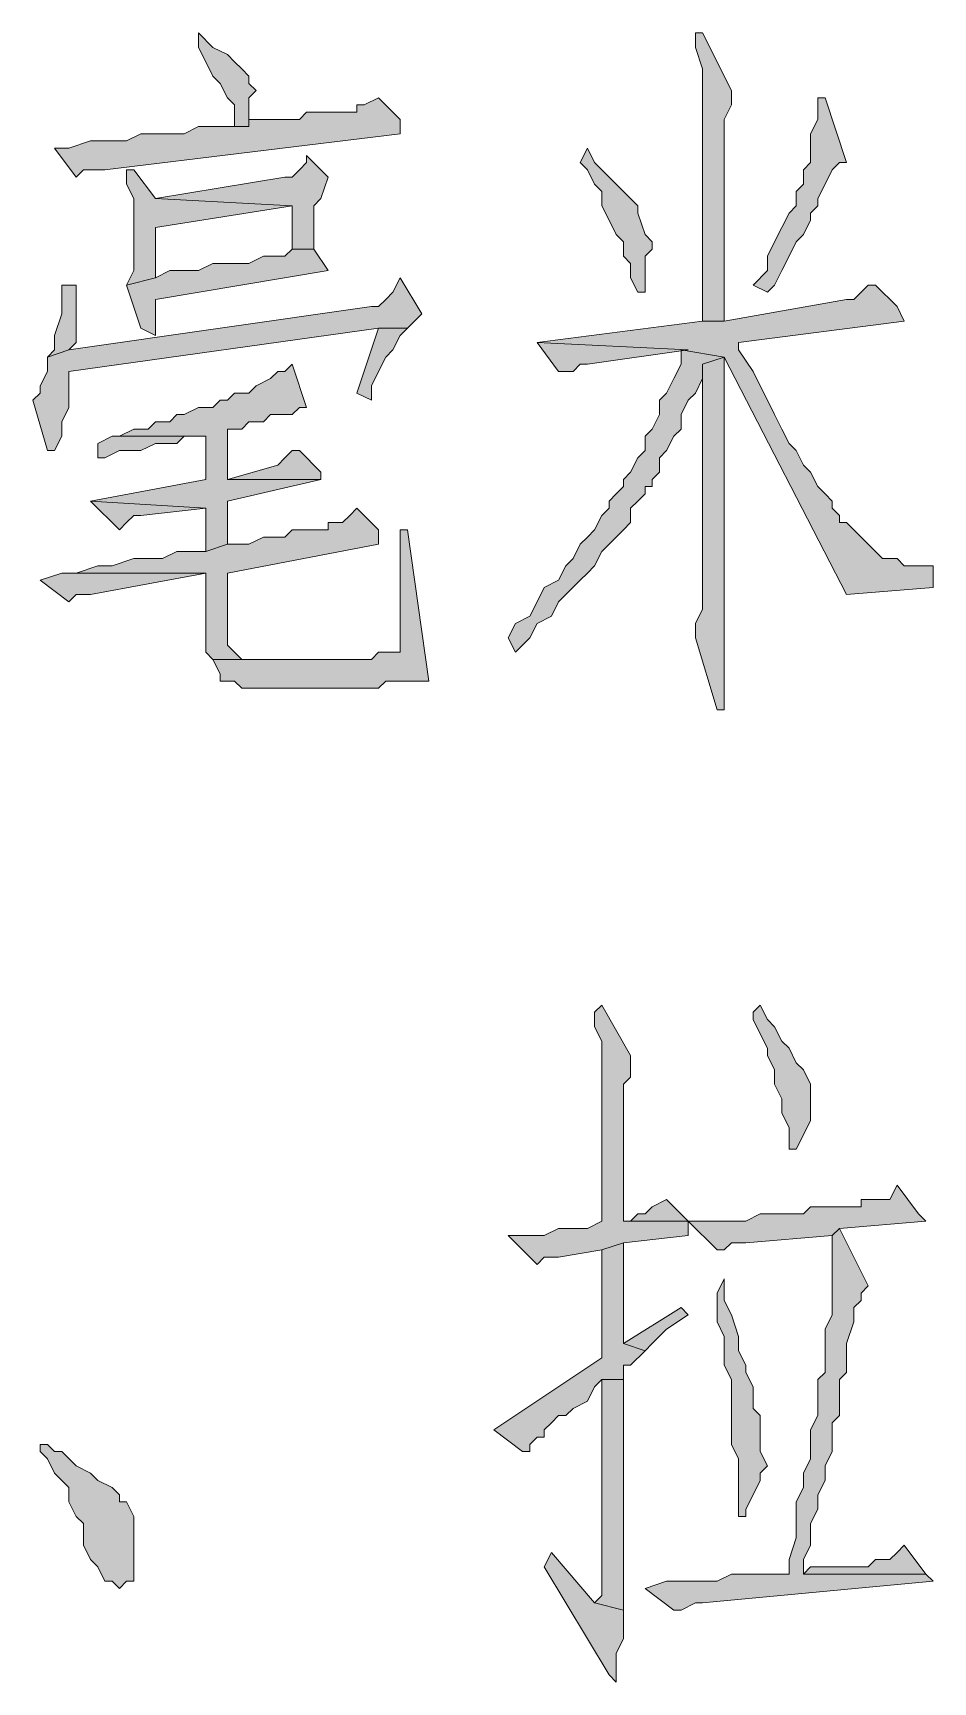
# Model space of a CAD drawing. Header units: millimetres. Extents: x 24 to 410, y 10 to 282.
# Drawn here: x 301.03 to 306.32, y 80.35 to 90.04 of the extents above; entities that cross this region are included whole.
import ezdxf

# ---------------------------------------------------------------- set-up
doc = ezdxf.new("R2010")
doc.units = ezdxf.units.MM

msp = doc.modelspace()

# ---------------------------------------------------------------- hatches: boundary and pattern name
h = msp.add_hatch(color=7)
h.dxf.hatch_style = 2
h.paths.add_polyline_path([(302.006, 90.043), (302.006, 89.958333), (302.048333, 89.873667), (302.090667, 89.789), (302.133, 89.746667), (302.175333, 89.662), (302.217667, 89.619667), (302.217667, 89.492667), (302.302333, 89.492667), (302.302333, 89.662), (302.344667, 89.704333), (302.302333, 89.746667), (302.302333, 89.789), (302.26, 89.831333), (302.217667, 89.873667), (302.175333, 89.916), (302.090667, 89.958333)])
h = msp.add_hatch(color=7)
h.dxf.hatch_style = 2
h.paths.add_polyline_path([(304.969333, 90.043), (304.927, 90.043), (304.927, 89.958333), (304.969333, 89.831333), (304.969333, 88.349667), (305.096333, 88.349667), (305.096333, 88.392), (305.096333, 88.519), (305.096333, 89.535), (305.138667, 89.619667), (305.138667, 89.704333)])
h = msp.add_hatch(color=7)
h.dxf.hatch_style = 2
h.paths.add_polyline_path([(303.064333, 89.662), (302.979667, 89.619667), (302.937333, 89.619667), (302.937333, 89.577333), (302.641, 89.577333), (302.598667, 89.535), (302.302333, 89.535), (302.302333, 89.492667), (302.090667, 89.492667), (302.006, 89.492667), (301.921333, 89.450333), (301.667333, 89.450333), (301.582667, 89.408), (301.371, 89.408), (301.244, 89.365667), (301.159333, 89.365667), (301.286333, 89.196333), (301.328667, 89.238667), (301.455667, 89.238667), (303.191333, 89.450333), (303.191333, 89.535)])
h = msp.add_hatch(color=7)
h.dxf.hatch_style = 2
h.paths.add_polyline_path([(305.689, 89.662), (305.646667, 89.662), (305.646667, 89.619667), (305.646667, 89.535), (305.604333, 89.450333), (305.604333, 89.281), (305.562, 89.238667), (305.562, 89.154), (305.519667, 89.111667), (305.519667, 89.027), (305.477333, 88.984667), (305.435, 88.9), (305.392667, 88.815333), (305.350333, 88.730667), (305.350333, 88.646), (305.265667, 88.561333), (305.350333, 88.519), (305.392667, 88.561333), (305.435, 88.646), (305.477333, 88.730667), (305.519667, 88.815333), (305.562, 88.857667), (305.604333, 88.942333), (305.604333, 88.984667), (305.646667, 89.027), (305.646667, 89.069333), (305.689, 89.154), (305.731333, 89.238667), (305.773667, 89.281), (305.816, 89.281)])
h = msp.add_hatch(color=7)
h.dxf.hatch_style = 2
h.paths.add_polyline_path([(302.641, 89.323333), (302.641, 89.281), (302.598667, 89.238667), (302.556333, 89.196333), (302.514, 89.196333), (301.752, 89.069333), (302.556333, 89.027), (302.556333, 88.773), (302.683333, 88.773), (302.683333, 89.027), (302.725667, 89.069333), (302.768, 89.196333)])
h = msp.add_hatch(color=7)
h.dxf.hatch_style = 2
h.paths.add_polyline_path([(304.292, 89.365667), (304.249667, 89.281), (304.292, 89.238667), (304.334333, 89.154), (304.376667, 89.111667), (304.376667, 89.027), (304.419, 88.942333), (304.461333, 88.857667), (304.503667, 88.815333), (304.503667, 88.730667), (304.546, 88.688333), (304.546, 88.603667), (304.588333, 88.519), (304.630667, 88.519), (304.630667, 88.603667), (304.630667, 88.730667), (304.673, 88.773), (304.673, 88.815333), (304.630667, 88.857667), (304.588333, 88.984667), (304.588333, 89.027), (304.546, 89.069333), (304.503667, 89.111667), (304.461333, 89.154), (304.419, 89.196333), (304.334333, 89.281)])
h = msp.add_hatch(color=7)
h.dxf.hatch_style = 2
h.paths.add_polyline_path([(301.625, 89.238667), (301.582667, 89.238667), (301.582667, 89.154), (301.625, 89.069333), (301.625, 88.646), (301.582667, 88.561333), (301.752, 88.603667), (301.752, 88.9), (302.556333, 89.027), (301.752, 89.069333)])
h = msp.add_hatch(color=7)
h.dxf.hatch_style = 2
h.paths.add_polyline_path([(302.683333, 88.773), (302.556333, 88.773), (302.514, 88.730667), (302.387, 88.730667), (302.302333, 88.688333), (302.090667, 88.688333), (302.006, 88.646), (301.836667, 88.646), (301.752, 88.603667), (301.582667, 88.561333), (301.667333, 88.307333), (301.752, 88.265), (301.752, 88.476667), (302.768, 88.646)])
h = msp.add_hatch(color=7)
h.dxf.hatch_style = 2
h.paths.add_polyline_path([(303.191333, 88.603667), (303.149, 88.519), (303.106667, 88.476667), (303.064333, 88.434333), (303.022, 88.434333), (301.244, 88.180333), (301.117, 88.138), (301.117, 88.053333), (301.074667, 87.968667), (301.074667, 87.926333), (301.032333, 87.884), (301.117, 87.587667), (301.159333, 87.587667), (301.201667, 87.672333), (301.201667, 87.757), (301.244, 87.841667), (301.244, 88.053333), (303.064333, 88.307333), (303.233667, 88.307333), (303.276, 88.349667), (303.318333, 88.392)])
h = msp.add_hatch(color=7)
h.dxf.hatch_style = 2
h.paths.add_polyline_path([(301.286333, 88.561333), (301.201667, 88.561333), (301.201667, 88.476667), (301.201667, 88.392), (301.159333, 88.265), (301.159333, 88.180333), (301.117, 88.138), (301.244, 88.180333), (301.286333, 88.222667)])
h = msp.add_hatch(color=7)
h.dxf.hatch_style = 2
h.paths.add_polyline_path([(305.985333, 88.561333), (305.943, 88.561333), (305.900667, 88.519), (305.858333, 88.476667), (305.816, 88.476667), (305.096333, 88.349667), (304.969333, 88.349667), (303.995667, 88.222667), (304.884667, 88.180333), (304.842333, 88.180333), (305.096333, 88.138), (305.816, 86.741), (306.324, 86.783333), (306.324, 86.910333), (306.281667, 86.910333), (306.154667, 86.910333), (306.112333, 86.952667), (306.027667, 86.952667), (305.985333, 86.995), (305.943, 87.037333), (305.900667, 87.079667), (305.858333, 87.122), (305.816, 87.164333), (305.773667, 87.164333), (305.773667, 87.206667), (305.731333, 87.249), (305.731333, 87.291333), (305.689, 87.333667), (305.646667, 87.376), (305.604333, 87.460667), (305.562, 87.503), (305.519667, 87.587667), (305.477333, 87.63), (305.435, 87.714667), (305.392667, 87.799333), (305.350333, 87.884), (305.308, 87.968667), (305.265667, 88.053333), (305.181, 88.180333), (305.181, 88.222667), (306.154667, 88.349667), (306.112333, 88.434333)])
h = msp.add_hatch(color=7)
h.dxf.hatch_style = 2
h.paths.add_polyline_path([(303.233667, 88.307333), (303.064333, 88.307333), (302.937333, 87.926333), (303.022, 87.884), (303.022, 87.968667), (303.064333, 88.053333), (303.106667, 88.138), (303.149, 88.180333), (303.191333, 88.265)])
h = msp.add_hatch(color=7)
h.dxf.hatch_style = 2
h.paths.add_polyline_path([(303.995667, 88.222667), (304.122667, 88.053333), (304.207333, 88.053333), (304.249667, 88.095667), (304.292, 88.095667), (304.884667, 88.180333)])
h = msp.add_hatch(color=7)
h.dxf.hatch_style = 2
h.paths.add_polyline_path([(304.842333, 88.180333), (304.842333, 88.095667), (304.8, 88.011), (304.757667, 87.926333), (304.715333, 87.884), (304.715333, 87.799333), (304.673, 87.714667), (304.630667, 87.672333), (304.630667, 87.587667), (304.588333, 87.545333), (304.546, 87.460667), (304.503667, 87.418333), (304.503667, 87.376), (304.461333, 87.333667), (304.419, 87.291333), (304.419, 87.249), (304.376667, 87.206667), (304.334333, 87.122), (304.292, 87.079667), (304.249667, 87.037333), (304.207333, 86.952667), (304.165, 86.910333), (304.122667, 86.825667), (304.038, 86.783333), (303.995667, 86.698667), (303.953333, 86.614), (303.868667, 86.571667), (303.826333, 86.487), (303.868667, 86.402333), (303.953333, 86.487), (303.995667, 86.571667), (304.080333, 86.614), (304.122667, 86.698667), (304.165, 86.741), (304.249667, 86.825667), (304.292, 86.868), (304.334333, 86.910333), (304.376667, 86.995), (304.419, 87.037333), (304.461333, 87.079667), (304.503667, 87.122), (304.546, 87.164333), (304.546, 87.249), (304.588333, 87.291333), (304.630667, 87.333667), (304.630667, 87.376), (304.673, 87.376), (304.673, 87.418333), (304.715333, 87.460667), (304.715333, 87.545333), (304.757667, 87.587667), (304.8, 87.672333), (304.842333, 87.714667), (304.842333, 87.799333), (304.884667, 87.884), (304.927, 87.926333), (304.969333, 88.011), (304.969333, 88.095667), (305.096333, 88.138)])
h = msp.add_hatch(color=7)
h.dxf.hatch_style = 2
h.paths.add_polyline_path([(305.096333, 88.138), (304.969333, 88.095667), (304.969333, 86.656333), (304.927, 86.571667), (304.927, 86.487), (305.054, 86.063667), (305.096333, 86.063667), (305.096333, 86.571667), (305.096333, 86.741)])
h = msp.add_hatch(color=7)
h.dxf.hatch_style = 2
h.paths.add_polyline_path([(302.556333, 88.095667), (302.514, 88.053333), (302.471667, 88.053333), (302.429333, 88.011), (302.344667, 87.968667), (302.302333, 87.926333), (302.217667, 87.926333), (302.175333, 87.884), (302.133, 87.884), (302.090667, 87.841667), (302.006, 87.841667), (301.921333, 87.799333), (301.879, 87.799333), (301.836667, 87.757), (301.752, 87.757), (301.709667, 87.714667), (301.625, 87.714667), (301.540333, 87.672333), (302.048333, 87.672333), (302.048333, 87.418333), (301.371, 87.291333), (302.048333, 87.249), (302.048333, 86.995), (302.175333, 87.037333), (302.175333, 87.291333), (302.725667, 87.418333), (302.175333, 87.418333), (302.175333, 87.714667), (302.26, 87.714667), (302.302333, 87.757), (302.387, 87.757), (302.429333, 87.799333), (302.556333, 87.799333), (302.598667, 87.841667), (302.641, 87.841667)])
h = msp.add_hatch(color=7)
h.dxf.hatch_style = 2
h.paths.add_polyline_path([(301.540333, 87.672333), (301.498, 87.672333), (301.413333, 87.63), (301.413333, 87.545333), (301.455667, 87.545333), (301.540333, 87.587667), (301.667333, 87.587667), (301.752, 87.63), (301.879, 87.63), (301.921333, 87.672333), (302.048333, 87.672333)])
h = msp.add_hatch(color=7)
h.dxf.hatch_style = 2
h.paths.add_polyline_path([(302.598667, 87.587667), (302.556333, 87.587667), (302.514, 87.545333), (302.471667, 87.503), (302.175333, 87.418333), (302.725667, 87.418333), (302.725667, 87.460667)])
h = msp.add_hatch(color=7)
h.dxf.hatch_style = 2
h.paths.add_polyline_path([(302.937333, 87.249), (302.895, 87.206667), (302.852667, 87.164333), (302.768, 87.164333), (302.768, 87.122), (302.556333, 87.122), (302.514, 87.079667), (302.387, 87.079667), (302.302333, 87.037333), (302.175333, 87.037333), (302.048333, 86.995), (301.963667, 86.995), (301.879, 86.995), (301.794333, 86.952667), (301.625, 86.952667), (301.498, 86.910333), (301.413333, 86.910333), (301.286333, 86.868), (302.048333, 86.868), (302.048333, 86.529333), (302.048333, 86.402333), (302.090667, 86.36), (302.302333, 86.36), (302.26, 86.36), (302.217667, 86.402333), (302.175333, 86.444667), (302.175333, 86.868), (303.064333, 87.037333), (303.064333, 87.122)])
h = msp.add_hatch(color=7)
h.dxf.hatch_style = 2
h.paths.add_polyline_path([(301.371, 87.291333), (301.540333, 87.122), (301.582667, 87.164333), (301.625, 87.206667), (301.667333, 87.206667), (302.048333, 87.249)])
h = msp.add_hatch(color=7)
h.dxf.hatch_style = 2
h.paths.add_polyline_path([(303.233667, 87.122), (303.191333, 87.122), (303.191333, 86.402333), (303.064333, 86.402333), (303.022, 86.36), (302.090667, 86.36), (302.133, 86.275333), (302.133, 86.233), (302.217667, 86.233), (302.26, 86.190667), (303.022, 86.190667), (303.064333, 86.190667), (303.106667, 86.233), (303.360667, 86.233)])
h = msp.add_hatch(color=7)
h.dxf.hatch_style = 2
h.paths.add_polyline_path([(301.286333, 86.868), (301.201667, 86.868), (301.074667, 86.825667), (301.244, 86.698667), (301.286333, 86.741), (301.371, 86.741), (302.048333, 86.868)])
h = msp.add_hatch(color=7)
h.dxf.hatch_style = 2
h.paths.add_polyline_path([(304.376667, 84.328), (304.334333, 84.285667), (304.334333, 84.201), (304.376667, 84.116333), (304.376667, 83.058), (304.292, 83.015667), (304.122667, 83.015667), (304.038, 82.973333), (303.826333, 82.973333), (303.995667, 82.804), (304.038, 82.846333), (304.122667, 82.846333), (304.376667, 82.888667), (304.503667, 82.931), (304.884667, 82.973333), (304.884667, 83.058), (304.503667, 83.058), (304.503667, 83.142667), (304.503667, 83.862333), (304.546, 83.904667), (304.546, 84.031667)])
h = msp.add_hatch(color=7)
h.dxf.hatch_style = 2
h.paths.add_polyline_path([(305.308, 84.328), (305.265667, 84.285667), (305.265667, 84.243333), (305.308, 84.158667), (305.350333, 84.074), (305.350333, 84.031667), (305.392667, 83.947), (305.392667, 83.862333), (305.435, 83.777667), (305.435, 83.693), (305.477333, 83.608333), (305.477333, 83.481333), (305.519667, 83.481333), (305.562, 83.566), (305.604333, 83.650667), (305.604333, 83.862333), (305.562, 83.947), (305.519667, 83.989333), (305.477333, 84.074), (305.435, 84.116333), (305.392667, 84.201), (305.350333, 84.243333)])
h = msp.add_hatch(color=7)
h.dxf.hatch_style = 2
h.paths.add_polyline_path([(304.757667, 83.185), (304.673, 83.142667), (304.630667, 83.100333), (304.588333, 83.100333), (304.546, 83.058), (304.503667, 83.058), (304.884667, 83.058)])
h = msp.add_hatch(color=7)
h.dxf.hatch_style = 2
h.paths.add_polyline_path([(306.112333, 83.269667), (306.07, 83.185), (305.900667, 83.185), (305.900667, 83.142667), (305.604333, 83.142667), (305.562, 83.100333), (305.308, 83.100333), (305.223333, 83.058), (304.884667, 83.058), (305.054, 82.888667), (305.096333, 82.888667), (305.138667, 82.931), (305.223333, 82.931), (305.731333, 82.973333), (305.773667, 83.015667), (306.281667, 83.058), (306.239333, 83.100333)])
h = msp.add_hatch(color=7)
h.dxf.hatch_style = 2
h.paths.add_polyline_path([(305.773667, 83.015667), (305.731333, 82.973333), (305.731333, 82.507667), (305.689, 82.423), (305.689, 82.169), (305.646667, 82.126667), (305.646667, 81.915), (305.604333, 81.830333), (305.604333, 81.661), (305.562, 81.576333), (305.562, 81.491667), (305.519667, 81.407), (305.519667, 81.195333), (305.477333, 81.068333), (305.477333, 80.983667), (305.392667, 80.983667), (305.138667, 80.983667), (305.054, 80.941333), (304.757667, 80.941333), (304.630667, 80.899), (304.8, 80.772), (304.842333, 80.772), (304.927, 80.814333), (304.969333, 80.814333), (306.324, 80.941333), (306.281667, 80.983667), (305.562, 80.983667), (305.562, 81.068333), (305.604333, 81.153), (305.604333, 81.28), (305.646667, 81.364667), (305.646667, 81.449333), (305.689, 81.534), (305.689, 81.618667), (305.731333, 81.703333), (305.731333, 81.872667), (305.773667, 81.915), (305.773667, 82.126667), (305.816, 82.169), (305.816, 82.338333), (305.858333, 82.465333), (305.858333, 82.55), (305.900667, 82.592333), (305.900667, 82.634667), (305.943, 82.677)])
h = msp.add_hatch(color=7)
h.dxf.hatch_style = 2
h.paths.add_polyline_path([(304.503667, 82.931), (304.376667, 82.888667), (304.376667, 82.253667), (303.741667, 81.830333), (303.911, 81.703333), (303.953333, 81.703333), (303.953333, 81.745667), (303.995667, 81.788), (304.038, 81.788), (304.038, 81.830333), (304.080333, 81.872667), (304.122667, 81.915), (304.165, 81.915), (304.207333, 81.957333), (304.292, 81.999667), (304.334333, 82.084333), (304.376667, 82.126667), (304.503667, 82.126667), (304.503667, 82.211333), (304.546, 82.211333), (304.630667, 82.296), (304.503667, 82.338333), (304.503667, 82.592333), (304.503667, 82.677)])
h = msp.add_hatch(color=7)
h.dxf.hatch_style = 2
h.paths.add_polyline_path([(305.096333, 82.719333), (305.054, 82.634667), (305.054, 82.465333), (305.096333, 82.380667), (305.096333, 82.211333), (305.138667, 82.126667), (305.138667, 81.745667), (305.181, 81.661), (305.181, 81.322333), (305.223333, 81.322333), (305.223333, 81.364667), (305.265667, 81.449333), (305.308, 81.534), (305.308, 81.576333), (305.350333, 81.618667), (305.308, 81.703333), (305.308, 81.915), (305.265667, 81.957333), (305.265667, 82.084333), (305.223333, 82.169), (305.223333, 82.211333), (305.181, 82.296), (305.181, 82.380667), (305.138667, 82.507667), (305.096333, 82.592333)])
h = msp.add_hatch(color=7)
h.dxf.hatch_style = 2
h.paths.add_polyline_path([(304.842333, 82.55), (304.503667, 82.338333), (304.630667, 82.296), (304.673, 82.338333), (304.757667, 82.423), (304.884667, 82.507667)])
h = msp.add_hatch(color=7)
h.dxf.hatch_style = 2
h.paths.add_polyline_path([(304.503667, 82.126667), (304.376667, 82.126667), (304.376667, 81.068333), (304.376667, 80.856667), (304.334333, 80.814333), (304.503667, 80.772)])
h = msp.add_hatch(color=7)
h.dxf.hatch_style = 2
h.paths.add_polyline_path([(301.117, 81.745667), (301.074667, 81.745667), (301.074667, 81.703333), (301.117, 81.661), (301.159333, 81.576333), (301.201667, 81.534), (301.244, 81.491667), (301.244, 81.407), (301.286333, 81.322333), (301.328667, 81.28), (301.328667, 81.153), (301.371, 81.068333), (301.413333, 81.026), (301.455667, 80.941333), (301.498, 80.941333), (301.540333, 80.899), (301.582667, 80.941333), (301.625, 80.941333), (301.625, 81.026), (301.625, 81.322333), (301.582667, 81.407), (301.540333, 81.407), (301.540333, 81.449333), (301.498, 81.491667), (301.413333, 81.534), (301.371, 81.576333), (301.286333, 81.618667), (301.201667, 81.703333), (301.159333, 81.703333)])
h = msp.add_hatch(color=7)
h.dxf.hatch_style = 2
h.paths.add_polyline_path([(306.154667, 81.153), (306.112333, 81.110667), (306.07, 81.068333), (305.985333, 81.068333), (305.943, 81.026), (305.604333, 81.026), (305.562, 80.983667), (306.281667, 80.983667)])
h = msp.add_hatch(color=7)
h.dxf.hatch_style = 2
h.paths.add_polyline_path([(304.080333, 81.110667), (304.038, 81.026), (304.419, 80.391), (304.461333, 80.348667), (304.461333, 80.518), (304.503667, 80.602667), (304.503667, 80.772), (304.334333, 80.814333)])

# ---------------------------------------------------------------- linework, layer by layer
at = {"color": 7, "lineweight": 0}
for points in [[(302.006, 90.043), (302.006, 89.958333), (302.048333, 89.873667), (302.090667, 89.789), (302.133, 89.746667), (302.175333, 89.662), (302.217667, 89.619667), (302.217667, 89.492667), (302.302333, 89.492667), (302.302333, 89.662), (302.344667, 89.704333), (302.302333, 89.746667), (302.302333, 89.789), (302.26, 89.831333), (302.217667, 89.873667), (302.175333, 89.916), (302.090667, 89.958333)], [(304.969333, 90.043), (304.927, 90.043), (304.927, 89.958333), (304.969333, 89.831333), (304.969333, 88.349667), (305.096333, 88.349667), (305.096333, 88.392), (305.096333, 88.519), (305.096333, 89.535), (305.138667, 89.619667), (305.138667, 89.704333)], [(303.064333, 89.662), (302.979667, 89.619667), (302.937333, 89.619667), (302.937333, 89.577333), (302.641, 89.577333), (302.598667, 89.535), (302.302333, 89.535), (302.302333, 89.492667), (302.090667, 89.492667), (302.006, 89.492667), (301.921333, 89.450333), (301.667333, 89.450333), (301.582667, 89.408), (301.371, 89.408), (301.244, 89.365667), (301.159333, 89.365667), (301.286333, 89.196333), (301.328667, 89.238667), (301.455667, 89.238667), (303.191333, 89.450333), (303.191333, 89.535)], [(305.689, 89.662), (305.646667, 89.662), (305.646667, 89.619667), (305.646667, 89.535), (305.604333, 89.450333), (305.604333, 89.281), (305.562, 89.238667), (305.562, 89.154), (305.519667, 89.111667), (305.519667, 89.027), (305.477333, 88.984667), (305.435, 88.9), (305.392667, 88.815333), (305.350333, 88.730667), (305.350333, 88.646), (305.265667, 88.561333), (305.350333, 88.519), (305.392667, 88.561333), (305.435, 88.646), (305.477333, 88.730667), (305.519667, 88.815333), (305.562, 88.857667), (305.604333, 88.942333), (305.604333, 88.984667), (305.646667, 89.027), (305.646667, 89.069333), (305.689, 89.154), (305.731333, 89.238667), (305.773667, 89.281), (305.816, 89.281)], [(302.641, 89.323333), (302.641, 89.281), (302.598667, 89.238667), (302.556333, 89.196333), (302.514, 89.196333), (301.752, 89.069333), (302.556333, 89.027), (302.556333, 88.773), (302.683333, 88.773), (302.683333, 89.027), (302.725667, 89.069333), (302.768, 89.196333)], [(304.292, 89.365667), (304.249667, 89.281), (304.292, 89.238667), (304.334333, 89.154), (304.376667, 89.111667), (304.376667, 89.027), (304.419, 88.942333), (304.461333, 88.857667), (304.503667, 88.815333), (304.503667, 88.730667), (304.546, 88.688333), (304.546, 88.603667), (304.588333, 88.519), (304.630667, 88.519), (304.630667, 88.603667), (304.630667, 88.730667), (304.673, 88.773), (304.673, 88.815333), (304.630667, 88.857667), (304.588333, 88.984667), (304.588333, 89.027), (304.546, 89.069333), (304.503667, 89.111667), (304.461333, 89.154), (304.419, 89.196333), (304.334333, 89.281)], [(301.625, 89.238667), (301.582667, 89.238667), (301.582667, 89.154), (301.625, 89.069333), (301.625, 88.646), (301.582667, 88.561333), (301.752, 88.603667), (301.752, 88.9), (302.556333, 89.027), (301.752, 89.069333)], [(302.683333, 88.773), (302.556333, 88.773), (302.514, 88.730667), (302.387, 88.730667), (302.302333, 88.688333), (302.090667, 88.688333), (302.006, 88.646), (301.836667, 88.646), (301.752, 88.603667), (301.582667, 88.561333), (301.667333, 88.307333), (301.752, 88.265), (301.752, 88.476667), (302.768, 88.646)], [(303.191333, 88.603667), (303.149, 88.519), (303.106667, 88.476667), (303.064333, 88.434333), (303.022, 88.434333), (301.244, 88.180333), (301.117, 88.138), (301.117, 88.053333), (301.074667, 87.968667), (301.074667, 87.926333), (301.032333, 87.884), (301.117, 87.587667), (301.159333, 87.587667), (301.201667, 87.672333), (301.201667, 87.757), (301.244, 87.841667), (301.244, 88.053333), (303.064333, 88.307333), (303.233667, 88.307333), (303.276, 88.349667), (303.318333, 88.392)], [(301.286333, 88.561333), (301.201667, 88.561333), (301.201667, 88.476667), (301.201667, 88.392), (301.159333, 88.265), (301.159333, 88.180333), (301.117, 88.138), (301.244, 88.180333), (301.286333, 88.222667)], [(305.985333, 88.561333), (305.943, 88.561333), (305.900667, 88.519), (305.858333, 88.476667), (305.816, 88.476667), (305.096333, 88.349667), (304.969333, 88.349667), (303.995667, 88.222667), (304.884667, 88.180333), (304.842333, 88.180333), (305.096333, 88.138), (305.816, 86.741), (306.324, 86.783333), (306.324, 86.910333), (306.281667, 86.910333), (306.154667, 86.910333), (306.112333, 86.952667), (306.027667, 86.952667), (305.985333, 86.995), (305.943, 87.037333), (305.900667, 87.079667), (305.858333, 87.122), (305.816, 87.164333), (305.773667, 87.164333), (305.773667, 87.206667), (305.731333, 87.249), (305.731333, 87.291333), (305.689, 87.333667), (305.646667, 87.376), (305.604333, 87.460667), (305.562, 87.503), (305.519667, 87.587667), (305.477333, 87.63), (305.435, 87.714667), (305.392667, 87.799333), (305.350333, 87.884), (305.308, 87.968667), (305.265667, 88.053333), (305.181, 88.180333), (305.181, 88.222667), (306.154667, 88.349667), (306.112333, 88.434333)], [(303.233667, 88.307333), (303.064333, 88.307333), (302.937333, 87.926333), (303.022, 87.884), (303.022, 87.968667), (303.064333, 88.053333), (303.106667, 88.138), (303.149, 88.180333), (303.191333, 88.265)], [(303.995667, 88.222667), (304.122667, 88.053333), (304.207333, 88.053333), (304.249667, 88.095667), (304.292, 88.095667), (304.884667, 88.180333)], [(304.842333, 88.180333), (304.842333, 88.095667), (304.8, 88.011), (304.757667, 87.926333), (304.715333, 87.884), (304.715333, 87.799333), (304.673, 87.714667), (304.630667, 87.672333), (304.630667, 87.587667), (304.588333, 87.545333), (304.546, 87.460667), (304.503667, 87.418333), (304.503667, 87.376), (304.461333, 87.333667), (304.419, 87.291333), (304.419, 87.249), (304.376667, 87.206667), (304.334333, 87.122), (304.292, 87.079667), (304.249667, 87.037333), (304.207333, 86.952667), (304.165, 86.910333), (304.122667, 86.825667), (304.038, 86.783333), (303.995667, 86.698667), (303.953333, 86.614), (303.868667, 86.571667), (303.826333, 86.487), (303.868667, 86.402333), (303.953333, 86.487), (303.995667, 86.571667), (304.080333, 86.614), (304.122667, 86.698667), (304.165, 86.741), (304.249667, 86.825667), (304.292, 86.868), (304.334333, 86.910333), (304.376667, 86.995), (304.419, 87.037333), (304.461333, 87.079667), (304.503667, 87.122), (304.546, 87.164333), (304.546, 87.249), (304.588333, 87.291333), (304.630667, 87.333667), (304.630667, 87.376), (304.673, 87.376), (304.673, 87.418333), (304.715333, 87.460667), (304.715333, 87.545333), (304.757667, 87.587667), (304.8, 87.672333), (304.842333, 87.714667), (304.842333, 87.799333), (304.884667, 87.884), (304.927, 87.926333), (304.969333, 88.011), (304.969333, 88.095667), (305.096333, 88.138)], [(305.096333, 88.138), (304.969333, 88.095667), (304.969333, 86.656333), (304.927, 86.571667), (304.927, 86.487), (305.054, 86.063667), (305.096333, 86.063667), (305.096333, 86.571667), (305.096333, 86.741)], [(302.556333, 88.095667), (302.514, 88.053333), (302.471667, 88.053333), (302.429333, 88.011), (302.344667, 87.968667), (302.302333, 87.926333), (302.217667, 87.926333), (302.175333, 87.884), (302.133, 87.884), (302.090667, 87.841667), (302.006, 87.841667), (301.921333, 87.799333), (301.879, 87.799333), (301.836667, 87.757), (301.752, 87.757), (301.709667, 87.714667), (301.625, 87.714667), (301.540333, 87.672333), (302.048333, 87.672333), (302.048333, 87.418333), (301.371, 87.291333), (302.048333, 87.249), (302.048333, 86.995), (302.175333, 87.037333), (302.175333, 87.291333), (302.725667, 87.418333), (302.175333, 87.418333), (302.175333, 87.714667), (302.26, 87.714667), (302.302333, 87.757), (302.387, 87.757), (302.429333, 87.799333), (302.556333, 87.799333), (302.598667, 87.841667), (302.641, 87.841667)], [(301.540333, 87.672333), (301.498, 87.672333), (301.413333, 87.63), (301.413333, 87.545333), (301.455667, 87.545333), (301.540333, 87.587667), (301.667333, 87.587667), (301.752, 87.63), (301.879, 87.63), (301.921333, 87.672333), (302.048333, 87.672333)], [(302.598667, 87.587667), (302.556333, 87.587667), (302.514, 87.545333), (302.471667, 87.503), (302.175333, 87.418333), (302.725667, 87.418333), (302.725667, 87.460667)], [(302.937333, 87.249), (302.895, 87.206667), (302.852667, 87.164333), (302.768, 87.164333), (302.768, 87.122), (302.556333, 87.122), (302.514, 87.079667), (302.387, 87.079667), (302.302333, 87.037333), (302.175333, 87.037333), (302.048333, 86.995), (301.963667, 86.995), (301.879, 86.995), (301.794333, 86.952667), (301.625, 86.952667), (301.498, 86.910333), (301.413333, 86.910333), (301.286333, 86.868), (302.048333, 86.868), (302.048333, 86.529333), (302.048333, 86.402333), (302.090667, 86.36), (302.302333, 86.36), (302.26, 86.36), (302.217667, 86.402333), (302.175333, 86.444667), (302.175333, 86.868), (303.064333, 87.037333), (303.064333, 87.122)], [(301.371, 87.291333), (301.540333, 87.122), (301.582667, 87.164333), (301.625, 87.206667), (301.667333, 87.206667), (302.048333, 87.249)], [(303.233667, 87.122), (303.191333, 87.122), (303.191333, 86.402333), (303.064333, 86.402333), (303.022, 86.36), (302.090667, 86.36), (302.133, 86.275333), (302.133, 86.233), (302.217667, 86.233), (302.26, 86.190667), (303.022, 86.190667), (303.064333, 86.190667), (303.106667, 86.233), (303.360667, 86.233)], [(301.286333, 86.868), (301.201667, 86.868), (301.074667, 86.825667), (301.244, 86.698667), (301.286333, 86.741), (301.371, 86.741), (302.048333, 86.868)], [(304.376667, 84.328), (304.334333, 84.285667), (304.334333, 84.201), (304.376667, 84.116333), (304.376667, 83.058), (304.292, 83.015667), (304.122667, 83.015667), (304.038, 82.973333), (303.826333, 82.973333), (303.995667, 82.804), (304.038, 82.846333), (304.122667, 82.846333), (304.376667, 82.888667), (304.503667, 82.931), (304.884667, 82.973333), (304.884667, 83.058), (304.503667, 83.058), (304.503667, 83.142667), (304.503667, 83.862333), (304.546, 83.904667), (304.546, 84.031667)], [(305.308, 84.328), (305.265667, 84.285667), (305.265667, 84.243333), (305.308, 84.158667), (305.350333, 84.074), (305.350333, 84.031667), (305.392667, 83.947), (305.392667, 83.862333), (305.435, 83.777667), (305.435, 83.693), (305.477333, 83.608333), (305.477333, 83.481333), (305.519667, 83.481333), (305.562, 83.566), (305.604333, 83.650667), (305.604333, 83.862333), (305.562, 83.947), (305.519667, 83.989333), (305.477333, 84.074), (305.435, 84.116333), (305.392667, 84.201), (305.350333, 84.243333)], [(304.757667, 83.185), (304.673, 83.142667), (304.630667, 83.100333), (304.588333, 83.100333), (304.546, 83.058), (304.503667, 83.058), (304.884667, 83.058)], [(306.112333, 83.269667), (306.07, 83.185), (305.900667, 83.185), (305.900667, 83.142667), (305.604333, 83.142667), (305.562, 83.100333), (305.308, 83.100333), (305.223333, 83.058), (304.884667, 83.058), (305.054, 82.888667), (305.096333, 82.888667), (305.138667, 82.931), (305.223333, 82.931), (305.731333, 82.973333), (305.773667, 83.015667), (306.281667, 83.058), (306.239333, 83.100333)], [(305.773667, 83.015667), (305.731333, 82.973333), (305.731333, 82.507667), (305.689, 82.423), (305.689, 82.169), (305.646667, 82.126667), (305.646667, 81.915), (305.604333, 81.830333), (305.604333, 81.661), (305.562, 81.576333), (305.562, 81.491667), (305.519667, 81.407), (305.519667, 81.195333), (305.477333, 81.068333), (305.477333, 80.983667), (305.392667, 80.983667), (305.138667, 80.983667), (305.054, 80.941333), (304.757667, 80.941333), (304.630667, 80.899), (304.8, 80.772), (304.842333, 80.772), (304.927, 80.814333), (304.969333, 80.814333), (306.324, 80.941333), (306.281667, 80.983667), (305.562, 80.983667), (305.562, 81.068333), (305.604333, 81.153), (305.604333, 81.28), (305.646667, 81.364667), (305.646667, 81.449333), (305.689, 81.534), (305.689, 81.618667), (305.731333, 81.703333), (305.731333, 81.872667), (305.773667, 81.915), (305.773667, 82.126667), (305.816, 82.169), (305.816, 82.338333), (305.858333, 82.465333), (305.858333, 82.55), (305.900667, 82.592333), (305.900667, 82.634667), (305.943, 82.677)], [(304.503667, 82.931), (304.376667, 82.888667), (304.376667, 82.253667), (303.741667, 81.830333), (303.911, 81.703333), (303.953333, 81.703333), (303.953333, 81.745667), (303.995667, 81.788), (304.038, 81.788), (304.038, 81.830333), (304.080333, 81.872667), (304.122667, 81.915), (304.165, 81.915), (304.207333, 81.957333), (304.292, 81.999667), (304.334333, 82.084333), (304.376667, 82.126667), (304.503667, 82.126667), (304.503667, 82.211333), (304.546, 82.211333), (304.630667, 82.296), (304.503667, 82.338333), (304.503667, 82.592333), (304.503667, 82.677)], [(305.096333, 82.719333), (305.054, 82.634667), (305.054, 82.465333), (305.096333, 82.380667), (305.096333, 82.211333), (305.138667, 82.126667), (305.138667, 81.745667), (305.181, 81.661), (305.181, 81.322333), (305.223333, 81.322333), (305.223333, 81.364667), (305.265667, 81.449333), (305.308, 81.534), (305.308, 81.576333), (305.350333, 81.618667), (305.308, 81.703333), (305.308, 81.915), (305.265667, 81.957333), (305.265667, 82.084333), (305.223333, 82.169), (305.223333, 82.211333), (305.181, 82.296), (305.181, 82.380667), (305.138667, 82.507667), (305.096333, 82.592333)], [(304.842333, 82.55), (304.503667, 82.338333), (304.630667, 82.296), (304.673, 82.338333), (304.757667, 82.423), (304.884667, 82.507667)], [(304.503667, 82.126667), (304.376667, 82.126667), (304.376667, 81.068333), (304.376667, 80.856667), (304.334333, 80.814333), (304.503667, 80.772)], [(301.117, 81.745667), (301.074667, 81.745667), (301.074667, 81.703333), (301.117, 81.661), (301.159333, 81.576333), (301.201667, 81.534), (301.244, 81.491667), (301.244, 81.407), (301.286333, 81.322333), (301.328667, 81.28), (301.328667, 81.153), (301.371, 81.068333), (301.413333, 81.026), (301.455667, 80.941333), (301.498, 80.941333), (301.540333, 80.899), (301.582667, 80.941333), (301.625, 80.941333), (301.625, 81.026), (301.625, 81.322333), (301.582667, 81.407), (301.540333, 81.407), (301.540333, 81.449333), (301.498, 81.491667), (301.413333, 81.534), (301.371, 81.576333), (301.286333, 81.618667), (301.201667, 81.703333), (301.159333, 81.703333)], [(306.154667, 81.153), (306.112333, 81.110667), (306.07, 81.068333), (305.985333, 81.068333), (305.943, 81.026), (305.604333, 81.026), (305.562, 80.983667), (306.281667, 80.983667)], [(304.080333, 81.110667), (304.038, 81.026), (304.419, 80.391), (304.461333, 80.348667), (304.461333, 80.518), (304.503667, 80.602667), (304.503667, 80.772), (304.334333, 80.814333)]]:
    msp.add_lwpolyline(points, close=True, dxfattribs=at)

doc.saveas('drawing.dxf')
